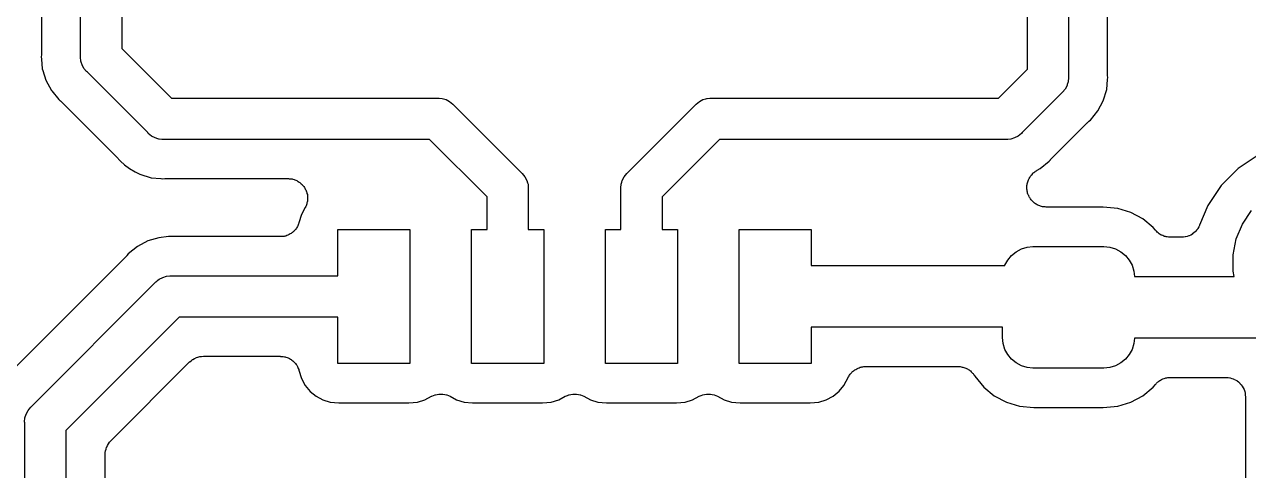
# Model space of a CAD drawing. Extents: x 100.2 to 129.8, y -164.8 to -95.2.
# Drawn here: x 106.33 to 112.27, y -118.91 to -116.74 of the extents above; entities that cross this region are included whole.
import ezdxf

# ---------------------------------------------------------------- set-up
doc = ezdxf.new("R2010")
doc.units = 0
doc.layers.add('BLACK', color=7, linetype='CONTINUOUS')

msp = doc.modelspace()

# ---------------------------------------------------------------- linework, layer by layer
at = {"layer": 'BLACK', "linetype": 'CONTINUOUS'}
for p, q in [((111.4, -115.605), (111.4, -116.995)), ((111.2, -116.959), (111.2, -115.641)), ((111.59, -116.981), (111.59, -115.619)), ((106.41, -115.719), (106.41, -116.881)), ((106.6, -116.895), (106.6, -115.705)), ((106.8, -115.741), (106.8, -116.859)), ((106.41, -116.89), (106.409, -116.9)), ((106.409, -116.9), (106.41, -116.91)), ((106.41, -116.881), (106.41, -116.882)), ((106.41, -116.882), (106.41, -116.886)), ((106.41, -116.886), (106.41, -116.89)), ((106.41, -116.91), (106.41, -116.91)), ((106.41, -116.91), (106.414, -116.957)), ((106.6, -116.9), (106.6, -116.895)), ((106.6, -116.905), (106.6, -116.9)), ((106.601, -116.916), (106.6, -116.905)), ((106.6, -116.905), (106.6, -116.905)), ((106.601, -116.92), (106.601, -116.916)), ((106.8, -116.859), (107.041, -117.1)), ((106.414, -116.957), (106.417, -116.966)), ((106.417, -116.966), (106.417, -116.966)), ((106.417, -116.966), (106.431, -117.012)), ((106.603, -116.925), (106.601, -116.92)), ((106.607, -116.938), (106.603, -116.925)), ((106.616, -116.956), (106.607, -116.938)), ((106.629, -116.971), (106.616, -116.956)), ((106.633, -116.974), (106.629, -116.971)), ((106.926, -117.267), (106.633, -116.974)), ((111.059, -117.1), (111.2, -116.959)), ((106.431, -117.012), (106.458, -117.062)), ((111.394, -117.034), (111.393, -117.038)), ((111.399, -117.02), (111.394, -117.034)), ((111.4, -117.005), (111.399, -117.016)), ((111.399, -117.016), (111.399, -117.02)), ((111.4, -116.995), (111.4, -117)), ((111.4, -117), (111.4, -117.005)), ((111.4, -117.005), (111.4, -117.005)), ((111.586, -117.057), (111.59, -117.01)), ((111.59, -116.985), (111.59, -116.981)), ((111.59, -116.989), (111.59, -116.985)), ((111.59, -116.99), (111.59, -116.989)), ((111.591, -117), (111.59, -116.99)), ((111.59, -117.009), (111.591, -117)), ((111.59, -117.01), (111.59, -117.009)), ((106.458, -117.062), (106.46, -117.064)), ((106.46, -117.064), (106.46, -117.064)), ((106.46, -117.064), (106.494, -117.106)), ((111.367, -117.074), (111.174, -117.267)), ((111.371, -117.071), (111.367, -117.074)), ((111.384, -117.056), (111.371, -117.071)), ((111.393, -117.038), (111.384, -117.056)), ((111.569, -117.112), (111.586, -117.057)), ((106.494, -117.106), (106.501, -117.112)), ((106.501, -117.112), (106.502, -117.113)), ((106.502, -117.113), (106.505, -117.116)), ((106.505, -117.116), (106.508, -117.118)), ((106.508, -117.118), (106.782, -117.392)), ((107.041, -117.1), (108.333, -117.1)), ((108.333, -117.1), (108.337, -117.1)), ((108.337, -117.1), (108.342, -117.1)), ((108.342, -117.1), (108.342, -117.1)), ((108.342, -117.1), (108.357, -117.101)), ((108.357, -117.101), (108.376, -117.107)), ((108.376, -117.107), (108.393, -117.116)), ((108.393, -117.116), (108.409, -117.129)), ((108.409, -117.129), (108.412, -117.133)), ((108.412, -117.133), (108.742, -117.463)), ((109.258, -117.463), (109.588, -117.133)), ((109.588, -117.133), (109.591, -117.129)), ((109.591, -117.129), (109.607, -117.116)), ((109.607, -117.116), (109.624, -117.107)), ((109.624, -117.107), (109.638, -117.103)), ((109.638, -117.103), (109.643, -117.101)), ((109.643, -117.101), (109.645, -117.101)), ((109.645, -117.101), (109.658, -117.1)), ((109.658, -117.1), (109.658, -117.1)), ((109.658, -117.1), (109.662, -117.1)), ((109.662, -117.1), (109.667, -117.1)), ((109.667, -117.1), (111.059, -117.1)), ((111.542, -117.162), (111.569, -117.112)), ((111.493, -117.218), (111.496, -117.215)), ((111.496, -117.215), (111.499, -117.212)), ((111.499, -117.212), (111.506, -117.206)), ((111.506, -117.206), (111.542, -117.162)), ((106.929, -117.271), (106.926, -117.267)), ((106.944, -117.284), (106.929, -117.271)), ((111.171, -117.271), (111.156, -117.284)), ((111.174, -117.267), (111.171, -117.271)), ((111.318, -117.392), (111.492, -117.218)), ((111.492, -117.218), (111.493, -117.218)), ((106.962, -117.293), (106.944, -117.284)), ((106.975, -117.297), (106.962, -117.293)), ((106.98, -117.299), (106.975, -117.297)), ((106.982, -117.299), (106.98, -117.299)), ((106.995, -117.3), (106.982, -117.299)), ((107, -117.3), (106.995, -117.3)), ((106.995, -117.3), (106.995, -117.3)), ((107.005, -117.3), (107, -117.3)), ((108.296, -117.3), (107.005, -117.3)), ((108.575, -117.579), (108.296, -117.3)), ((109.704, -117.3), (109.425, -117.579)), ((111.095, -117.3), (109.704, -117.3)), ((111.1, -117.3), (111.095, -117.3)), ((111.105, -117.3), (111.1, -117.3)), ((111.12, -117.299), (111.105, -117.3)), ((111.105, -117.3), (111.105, -117.3)), ((111.138, -117.293), (111.12, -117.299)), ((111.156, -117.284), (111.138, -117.293)), ((106.782, -117.392), (106.782, -117.393)), ((106.782, -117.393), (106.785, -117.396)), ((111.316, -117.395), (111.318, -117.392)), ((112.321, -117.377), (112.224, -117.442)), ((106.785, -117.396), (106.788, -117.399)), ((106.788, -117.399), (106.794, -117.406)), ((106.794, -117.406), (106.814, -117.423)), ((106.814, -117.423), (106.814, -117.423)), ((106.814, -117.423), (106.838, -117.442)), ((106.838, -117.442), (106.866, -117.457)), ((111.24, -117.454), (111.244, -117.452)), ((111.244, -117.452), (111.248, -117.45)), ((111.248, -117.45), (111.262, -117.442)), ((111.262, -117.442), (111.306, -117.406)), ((111.306, -117.406), (111.312, -117.399)), ((111.312, -117.399), (111.313, -117.398)), ((111.313, -117.398), (111.316, -117.395)), ((112.224, -117.442), (112.142, -117.524)), ((106.866, -117.457), (106.866, -117.457)), ((106.866, -117.457), (106.888, -117.469)), ((106.888, -117.469), (106.943, -117.486)), ((106.943, -117.486), (106.99, -117.49)), ((106.99, -117.49), (106.991, -117.49)), ((106.991, -117.49), (107, -117.491)), ((107, -117.491), (107.01, -117.49)), ((107.01, -117.49), (107.011, -117.49)), ((107.011, -117.49), (107.015, -117.49)), ((107.015, -117.49), (107.019, -117.49)), ((107.019, -117.49), (107.608, -117.49)), ((107.608, -117.49), (107.61, -117.49)), ((107.61, -117.49), (107.614, -117.491)), ((107.614, -117.491), (107.618, -117.491)), ((107.618, -117.491), (107.623, -117.492)), ((107.623, -117.492), (107.628, -117.492)), ((107.628, -117.492), (107.632, -117.493)), ((107.632, -117.493), (107.637, -117.494)), ((107.637, -117.494), (107.641, -117.496)), ((107.641, -117.496), (107.646, -117.498)), ((107.646, -117.498), (107.65, -117.5)), ((107.65, -117.5), (107.654, -117.502)), ((107.654, -117.502), (107.658, -117.504)), ((107.658, -117.504), (107.662, -117.507)), ((107.662, -117.507), (107.665, -117.509)), ((107.665, -117.509), (107.669, -117.512)), ((107.669, -117.512), (107.672, -117.515)), ((108.742, -117.463), (108.746, -117.466)), ((108.746, -117.466), (108.759, -117.482)), ((108.759, -117.482), (108.768, -117.499)), ((108.768, -117.499), (108.771, -117.511)), ((108.771, -117.511), (108.774, -117.518)), ((109.226, -117.518), (109.23, -117.507)), ((109.23, -117.507), (109.232, -117.499)), ((109.232, -117.499), (109.241, -117.482)), ((109.241, -117.482), (109.254, -117.466)), ((109.254, -117.466), (109.258, -117.463)), ((111.199, -117.515), (111.201, -117.51)), ((111.201, -117.51), (111.202, -117.506)), ((111.202, -117.506), (111.204, -117.501)), ((111.204, -117.501), (111.205, -117.497)), ((111.205, -117.497), (111.207, -117.493)), ((111.207, -117.493), (111.209, -117.489)), ((111.209, -117.489), (111.212, -117.485)), ((111.212, -117.485), (111.214, -117.48)), ((111.214, -117.48), (111.217, -117.477)), ((111.217, -117.477), (111.219, -117.473)), ((111.219, -117.473), (111.223, -117.47)), ((111.223, -117.47), (111.226, -117.466)), ((111.226, -117.466), (111.229, -117.463)), ((111.229, -117.463), (111.232, -117.46)), ((111.232, -117.46), (111.236, -117.457)), ((111.236, -117.457), (111.24, -117.454)), ((107.672, -117.515), (107.676, -117.519)), ((107.676, -117.519), (107.679, -117.522)), ((107.679, -117.522), (107.682, -117.525)), ((107.682, -117.525), (107.685, -117.529)), ((107.685, -117.529), (107.688, -117.533)), ((107.688, -117.533), (107.69, -117.537)), ((107.69, -117.537), (107.692, -117.541)), ((107.692, -117.541), (107.694, -117.545)), ((107.694, -117.545), (107.696, -117.549)), ((107.696, -117.549), (107.698, -117.554)), ((107.698, -117.554), (107.699, -117.558)), ((107.699, -117.558), (107.7, -117.563)), ((107.7, -117.563), (107.702, -117.567)), ((107.702, -117.567), (107.702, -117.572)), ((107.702, -117.572), (107.703, -117.576)), ((108.774, -117.518), (108.774, -117.518)), ((108.774, -117.518), (108.775, -117.533)), ((108.775, -117.533), (108.775, -117.533)), ((108.775, -117.533), (108.775, -117.537)), ((108.775, -117.537), (108.775, -117.542)), ((108.775, -117.542), (108.775, -117.737)), ((109.225, -117.533), (109.226, -117.519)), ((109.225, -117.537), (109.225, -117.533)), ((109.225, -117.533), (109.225, -117.533)), ((109.225, -117.542), (109.225, -117.537)), ((109.225, -117.737), (109.225, -117.542)), ((109.226, -117.519), (109.226, -117.518)), ((111.198, -117.524), (111.199, -117.519)), ((111.198, -117.528), (111.198, -117.524)), ((111.198, -117.533), (111.198, -117.528)), ((111.198, -117.538), (111.198, -117.533)), ((111.198, -117.542), (111.198, -117.538)), ((111.199, -117.547), (111.198, -117.542)), ((111.199, -117.519), (111.199, -117.515)), ((111.199, -117.551), (111.199, -117.547)), ((111.201, -117.556), (111.199, -117.551)), ((111.201, -117.561), (111.201, -117.556)), ((111.203, -117.565), (111.201, -117.561)), ((111.204, -117.569), (111.203, -117.565)), ((111.207, -117.573), (111.204, -117.569)), ((112.142, -117.524), (112.077, -117.621)), ((107.692, -117.63), (107.674, -117.664)), ((107.694, -117.626), (107.692, -117.63)), ((107.696, -117.622), (107.694, -117.626)), ((107.697, -117.617), (107.696, -117.622)), ((107.699, -117.613), (107.697, -117.617)), ((107.7, -117.608), (107.699, -117.613)), ((107.701, -117.604), (107.7, -117.608)), ((107.702, -117.599), (107.701, -117.604)), ((107.703, -117.594), (107.702, -117.599)), ((107.703, -117.576), (107.703, -117.581)), ((107.703, -117.581), (107.703, -117.586)), ((107.703, -117.586), (107.703, -117.59)), ((107.703, -117.59), (107.703, -117.594)), ((108.575, -117.737), (108.575, -117.579)), ((109.425, -117.579), (109.425, -117.737)), ((111.208, -117.578), (111.207, -117.573)), ((111.211, -117.582), (111.208, -117.578)), ((111.213, -117.586), (111.211, -117.582)), ((111.216, -117.589), (111.213, -117.586)), ((111.219, -117.593), (111.216, -117.589)), ((111.222, -117.597), (111.219, -117.593)), ((111.225, -117.6), (111.222, -117.597)), ((111.228, -117.603), (111.225, -117.6)), ((111.232, -117.607), (111.228, -117.603)), ((111.235, -117.609), (111.232, -117.607)), ((111.239, -117.612), (111.235, -117.609)), ((111.243, -117.614), (111.239, -117.612)), ((111.247, -117.617), (111.243, -117.614)), ((111.251, -117.619), (111.247, -117.617)), ((111.255, -117.621), (111.251, -117.619)), ((111.26, -117.622), (111.255, -117.621)), ((111.264, -117.624), (111.26, -117.622)), ((111.268, -117.625), (111.264, -117.624)), ((111.273, -117.627), (111.268, -117.625)), ((111.278, -117.627), (111.273, -117.627)), ((111.282, -117.628), (111.278, -117.627)), ((111.287, -117.628), (111.282, -117.628)), ((111.291, -117.629), (111.287, -117.628)), ((111.293, -117.629), (111.291, -117.629)), ((111.568, -117.629), (111.293, -117.629)), ((111.639, -117.636), (111.568, -117.629)), ((112.077, -117.621), (112.037, -117.716)), ((107.674, -117.664), (107.661, -117.705)), ((111.702, -117.655), (111.639, -117.636)), ((111.761, -117.686), (111.702, -117.655)), ((111.812, -117.728), (111.761, -117.686)), ((112.246, -117.711), (112.289, -117.645)), ((107.633, -117.748), (107.63, -117.752)), ((107.637, -117.745), (107.633, -117.748)), ((107.64, -117.742), (107.637, -117.745)), ((107.643, -117.739), (107.64, -117.742)), ((107.646, -117.735), (107.643, -117.739)), ((107.649, -117.731), (107.646, -117.735)), ((107.651, -117.727), (107.649, -117.731)), ((107.654, -117.723), (107.651, -117.727)), ((107.656, -117.719), (107.654, -117.723)), ((107.658, -117.714), (107.656, -117.719)), ((107.659, -117.71), (107.658, -117.714)), ((107.661, -117.706), (107.659, -117.71)), ((107.661, -117.705), (107.661, -117.706)), ((107.85, -117.962), (107.85, -117.737)), ((107.85, -117.737), (108.2, -117.737)), ((108.2, -117.737), (108.2, -118.387)), ((108.5, -118.387), (108.5, -117.737)), ((108.5, -117.737), (108.575, -117.737)), ((108.775, -117.737), (108.85, -117.737)), ((108.85, -117.737), (108.85, -118.387)), ((109.15, -118.387), (109.15, -117.737)), ((109.15, -117.737), (109.225, -117.737)), ((109.425, -117.737), (109.5, -117.737)), ((109.5, -117.737), (109.5, -118.387)), ((109.8, -118.387), (109.8, -117.737)), ((109.8, -117.737), (110.15, -117.737)), ((110.15, -117.737), (110.15, -117.912)), ((111.822, -117.74), (111.812, -117.728)), ((111.825, -117.743), (111.822, -117.74)), ((111.827, -117.746), (111.825, -117.743)), ((111.831, -117.75), (111.827, -117.746)), ((111.835, -117.753), (111.831, -117.75)), ((112.016, -117.748), (112.009, -117.754)), ((112.017, -117.747), (112.016, -117.748)), ((112.016, -117.748), (112.016, -117.748)), ((112.022, -117.741), (112.017, -117.747)), ((112.028, -117.734), (112.022, -117.741)), ((112.033, -117.725), (112.028, -117.733)), ((112.028, -117.733), (112.028, -117.733)), ((112.028, -117.733), (112.028, -117.734)), ((112.037, -117.718), (112.033, -117.725)), ((112.037, -117.716), (112.037, -117.717)), ((112.037, -117.717), (112.037, -117.717)), ((112.037, -117.717), (112.037, -117.717)), ((112.037, -117.717), (112.037, -117.718)), ((112.215, -117.783), (112.246, -117.711)), ((106.926, -117.793), (106.876, -117.82)), ((106.981, -117.777), (106.926, -117.793)), ((107.028, -117.772), (106.981, -117.777)), ((107.038, -117.771), (107.028, -117.772)), ((107.028, -117.772), (107.028, -117.772)), ((107.047, -117.772), (107.038, -117.771)), ((107.051, -117.772), (107.047, -117.772)), ((107.055, -117.772), (107.051, -117.772)), ((107.056, -117.772), (107.055, -117.772)), ((107.57, -117.772), (107.056, -117.772)), ((107.575, -117.772), (107.57, -117.772)), ((107.579, -117.772), (107.575, -117.772)), ((107.584, -117.771), (107.579, -117.772)), ((107.589, -117.771), (107.584, -117.771)), ((107.593, -117.769), (107.589, -117.771)), ((107.597, -117.769), (107.593, -117.769)), ((107.602, -117.767), (107.597, -117.769)), ((107.607, -117.765), (107.602, -117.767)), ((107.61, -117.763), (107.607, -117.765)), ((107.614, -117.762), (107.61, -117.763)), ((107.619, -117.759), (107.614, -117.762)), ((107.623, -117.757), (107.619, -117.759)), ((107.626, -117.754), (107.623, -117.757)), ((107.63, -117.752), (107.626, -117.754)), ((111.838, -117.756), (111.835, -117.753)), ((111.841, -117.758), (111.838, -117.756)), ((111.846, -117.761), (111.841, -117.758)), ((111.85, -117.764), (111.846, -117.761)), ((111.854, -117.765), (111.85, -117.764)), ((111.858, -117.767), (111.854, -117.765)), ((111.863, -117.769), (111.858, -117.767)), ((111.867, -117.771), (111.863, -117.769)), ((111.871, -117.772), (111.867, -117.771)), ((111.875, -117.773), (111.871, -117.772)), ((111.88, -117.773), (111.875, -117.773)), ((111.885, -117.775), (111.88, -117.773)), ((111.89, -117.775), (111.885, -117.775)), ((111.894, -117.775), (111.89, -117.775)), ((111.895, -117.775), (111.894, -117.775)), ((111.95, -117.775), (111.895, -117.775)), ((111.958, -117.774), (111.95, -117.775)), ((111.967, -117.773), (111.958, -117.774)), ((111.968, -117.773), (111.967, -117.773)), ((111.977, -117.771), (111.968, -117.773)), ((111.968, -117.773), (111.968, -117.773)), ((111.985, -117.768), (111.977, -117.771)), ((111.986, -117.768), (111.985, -117.768)), ((111.985, -117.768), (111.985, -117.768)), ((111.994, -117.764), (111.986, -117.768)), ((112.002, -117.76), (111.994, -117.764)), ((112.009, -117.754), (112.002, -117.759)), ((112.002, -117.759), (112.002, -117.759)), ((112.002, -117.759), (112.002, -117.76)), ((112.2, -117.861), (112.215, -117.783)), ((106.822, -117.868), (106.819, -117.871)), ((106.824, -117.865), (106.822, -117.868)), ((106.825, -117.864), (106.824, -117.865)), ((106.831, -117.856), (106.825, -117.864)), ((106.876, -117.82), (106.831, -117.856)), ((111.105, -117.886), (111.123, -117.863)), ((111.123, -117.863), (111.146, -117.845)), ((111.146, -117.845), (111.171, -117.831)), ((111.171, -117.831), (111.199, -117.823)), ((111.199, -117.823), (111.227, -117.82)), ((111.227, -117.82), (111.572, -117.82)), ((111.572, -117.82), (111.601, -117.823)), ((111.601, -117.823), (111.629, -117.831)), ((111.629, -117.831), (111.654, -117.845)), ((111.654, -117.845), (111.677, -117.863)), ((111.677, -117.863), (111.695, -117.886)), ((112.2, -117.939), (112.2, -117.861)), ((106.819, -117.871), (106.237, -118.453)), ((110.15, -117.912), (111.091, -117.912)), ((111.091, -117.911), (111.105, -117.886)), ((111.091, -117.912), (111.091, -117.911)), ((111.695, -117.886), (111.709, -117.911)), ((111.709, -117.911), (111.717, -117.939)), ((106.966, -117.991), (106.97, -117.988)), ((106.97, -117.988), (106.975, -117.984)), ((106.97, -117.988), (106.97, -117.988)), ((106.975, -117.984), (106.982, -117.979)), ((106.982, -117.979), (106.999, -117.97)), ((106.999, -117.97), (107.018, -117.964)), ((107.018, -117.964), (107.033, -117.962)), ((107.033, -117.962), (107.033, -117.962)), ((107.033, -117.962), (107.037, -117.962)), ((107.037, -117.962), (107.042, -117.962)), ((107.042, -117.962), (107.85, -117.962)), ((111.717, -117.939), (111.72, -117.965)), ((111.72, -117.965), (112.205, -117.965)), ((112.205, -117.965), (112.2, -117.939)), ((106.362, -118.597), (106.963, -117.995)), ((106.963, -117.995), (106.966, -117.991)), ((107.079, -118.162), (106.529, -118.713)), ((107.85, -118.162), (107.079, -118.162)), ((107.85, -118.387), (107.85, -118.162)), ((111.08, -118.212), (110.15, -118.212)), ((110.15, -118.212), (110.15, -118.387)), ((111.08, -118.262), (111.08, -118.212)), ((111.083, -118.291), (111.08, -118.262)), ((111.72, -118.265), (111.717, -118.291)), ((112.378, -118.265), (111.72, -118.265)), ((111.091, -118.319), (111.083, -118.291)), ((111.105, -118.344), (111.091, -118.319)), ((111.123, -118.367), (111.105, -118.344)), ((111.695, -118.344), (111.677, -118.367)), ((111.709, -118.319), (111.695, -118.344)), ((111.717, -118.291), (111.709, -118.319)), ((106.747, -118.763), (107.13, -118.38)), ((107.13, -118.38), (107.131, -118.379)), ((107.13, -118.38), (107.13, -118.38)), ((107.13, -118.38), (107.13, -118.38)), ((107.13, -118.38), (107.13, -118.38)), ((107.131, -118.379), (107.138, -118.374)), ((107.138, -118.374), (107.144, -118.368)), ((107.144, -118.368), (107.145, -118.368)), ((107.145, -118.368), (107.153, -118.364)), ((107.145, -118.368), (107.145, -118.368)), ((107.153, -118.364), (107.161, -118.36)), ((107.161, -118.36), (107.162, -118.359)), ((107.161, -118.36), (107.161, -118.36)), ((107.162, -118.359), (107.17, -118.357)), ((107.17, -118.357), (107.179, -118.354)), ((107.179, -118.354), (107.188, -118.353)), ((107.179, -118.354), (107.179, -118.354)), ((107.179, -118.354), (107.179, -118.354)), ((107.188, -118.353), (107.197, -118.352)), ((107.197, -118.352), (107.57, -118.352)), ((107.57, -118.352), (107.572, -118.353)), ((107.572, -118.353), (107.576, -118.353)), ((107.576, -118.353), (107.58, -118.353)), ((107.58, -118.353), (107.585, -118.354)), ((107.585, -118.354), (107.59, -118.355)), ((107.59, -118.355), (107.594, -118.356)), ((107.594, -118.356), (107.598, -118.357)), ((107.598, -118.357), (107.603, -118.359)), ((107.603, -118.359), (107.608, -118.36)), ((107.608, -118.36), (107.612, -118.362)), ((107.612, -118.362), (107.615, -118.364)), ((107.615, -118.364), (107.62, -118.367)), ((107.62, -118.367), (107.624, -118.369)), ((107.624, -118.369), (107.627, -118.372)), ((107.627, -118.372), (107.631, -118.374)), ((107.631, -118.374), (107.634, -118.378)), ((107.634, -118.378), (107.638, -118.381)), ((107.638, -118.381), (107.641, -118.384)), ((107.641, -118.384), (107.644, -118.387)), ((107.644, -118.387), (107.647, -118.392)), ((107.647, -118.392), (107.65, -118.395)), ((107.65, -118.395), (107.652, -118.399)), ((107.652, -118.399), (107.654, -118.403)), ((107.654, -118.403), (107.656, -118.407)), ((108.2, -118.387), (107.85, -118.387)), ((108.85, -118.387), (108.5, -118.387)), ((109.5, -118.387), (109.15, -118.387)), ((110.15, -118.387), (109.8, -118.387)), ((110.392, -118.406), (110.396, -118.404)), ((110.396, -118.404), (110.401, -118.404)), ((110.401, -118.404), (110.406, -118.403)), ((110.406, -118.403), (110.41, -118.403)), ((110.41, -118.403), (110.414, -118.402)), ((110.414, -118.402), (110.864, -118.402)), ((110.864, -118.402), (110.865, -118.403)), ((110.865, -118.403), (110.869, -118.403)), ((110.869, -118.403), (110.873, -118.403)), ((110.873, -118.403), (110.878, -118.404)), ((110.878, -118.404), (110.883, -118.405)), ((111.146, -118.385), (111.123, -118.367)), ((111.171, -118.399), (111.146, -118.385)), ((111.199, -118.407), (111.171, -118.399)), ((111.629, -118.399), (111.601, -118.407)), ((111.654, -118.385), (111.629, -118.399)), ((111.677, -118.367), (111.654, -118.385)), ((107.656, -118.407), (107.658, -118.412)), ((107.658, -118.412), (107.66, -118.416)), ((107.66, -118.416), (107.661, -118.42)), ((107.661, -118.42), (107.674, -118.461)), ((107.674, -118.461), (107.691, -118.494)), ((110.309, -118.494), (110.331, -118.453)), ((110.331, -118.452), (110.334, -118.448)), ((110.331, -118.453), (110.331, -118.452)), ((110.334, -118.448), (110.336, -118.444)), ((110.336, -118.444), (110.339, -118.44)), ((110.339, -118.44), (110.342, -118.436)), ((110.342, -118.436), (110.345, -118.433)), ((110.345, -118.433), (110.347, -118.43)), ((110.347, -118.43), (110.351, -118.427)), ((110.351, -118.427), (110.355, -118.423)), ((110.355, -118.423), (110.359, -118.421)), ((110.359, -118.421), (110.362, -118.418)), ((110.362, -118.418), (110.366, -118.416)), ((110.366, -118.416), (110.371, -118.413)), ((110.371, -118.413), (110.374, -118.412)), ((110.374, -118.412), (110.378, -118.41)), ((110.378, -118.41), (110.383, -118.408)), ((110.383, -118.408), (110.388, -118.406)), ((110.388, -118.406), (110.392, -118.406)), ((110.883, -118.405), (110.887, -118.406)), ((110.887, -118.406), (110.891, -118.407)), ((110.891, -118.407), (110.896, -118.409)), ((110.896, -118.409), (110.901, -118.41)), ((110.901, -118.41), (110.905, -118.412)), ((110.905, -118.412), (110.909, -118.414)), ((110.909, -118.414), (110.913, -118.417)), ((110.913, -118.417), (110.917, -118.419)), ((110.917, -118.419), (110.92, -118.422)), ((110.92, -118.422), (110.924, -118.424)), ((110.924, -118.424), (110.927, -118.428)), ((110.927, -118.428), (110.931, -118.431)), ((110.931, -118.431), (110.934, -118.434)), ((110.934, -118.434), (110.937, -118.437)), ((110.937, -118.437), (110.94, -118.442)), ((110.94, -118.442), (110.943, -118.445)), ((110.943, -118.445), (110.945, -118.449)), ((110.945, -118.449), (110.988, -118.502)), ((111.227, -118.41), (111.199, -118.407)), ((111.572, -118.41), (111.227, -118.41)), ((111.601, -118.407), (111.572, -118.41)), ((111.851, -118.466), (111.855, -118.464)), ((111.855, -118.464), (111.859, -118.462)), ((111.859, -118.462), (111.864, -118.461)), ((111.864, -118.461), (111.869, -118.459)), ((111.869, -118.459), (111.873, -118.458)), ((111.873, -118.458), (111.877, -118.457)), ((111.877, -118.457), (111.882, -118.456)), ((111.882, -118.456), (111.887, -118.455)), ((111.887, -118.455), (111.891, -118.455)), ((111.891, -118.455), (111.895, -118.455)), ((111.895, -118.455), (112.165, -118.455)), ((112.165, -118.455), (112.166, -118.455)), ((112.166, -118.455), (112.166, -118.455)), ((112.166, -118.455), (112.166, -118.455)), ((112.166, -118.455), (112.166, -118.455)), ((112.166, -118.455), (112.175, -118.456)), ((112.175, -118.456), (112.184, -118.457)), ((112.184, -118.457), (112.184, -118.457)), ((112.184, -118.457), (112.185, -118.457)), ((112.185, -118.457), (112.193, -118.46)), ((112.193, -118.46), (112.202, -118.462)), ((112.202, -118.462), (112.202, -118.463)), ((112.202, -118.463), (112.202, -118.463)), ((112.202, -118.463), (112.21, -118.467)), ((107.691, -118.494), (107.715, -118.523)), ((107.715, -118.523), (107.744, -118.546)), ((110.256, -118.546), (110.285, -118.522)), ((110.285, -118.522), (110.309, -118.494)), ((110.988, -118.502), (111.039, -118.544)), ((111.761, -118.544), (111.812, -118.502)), ((111.812, -118.502), (111.822, -118.49)), ((111.822, -118.49), (111.823, -118.489)), ((111.823, -118.489), (111.826, -118.486)), ((111.826, -118.486), (111.828, -118.483)), ((111.828, -118.483), (111.832, -118.479)), ((111.832, -118.479), (111.836, -118.476)), ((111.836, -118.476), (111.839, -118.474)), ((111.839, -118.474), (111.843, -118.471)), ((111.843, -118.471), (111.847, -118.468)), ((111.847, -118.468), (111.851, -118.466)), ((112.21, -118.467), (112.218, -118.471)), ((112.218, -118.471), (112.218, -118.471)), ((112.218, -118.471), (112.219, -118.472)), ((112.219, -118.472), (112.226, -118.477)), ((112.226, -118.477), (112.232, -118.483)), ((112.232, -118.483), (112.233, -118.483)), ((112.233, -118.483), (112.233, -118.484)), ((112.233, -118.484), (112.239, -118.491)), ((112.239, -118.491), (112.244, -118.497)), ((112.244, -118.497), (112.244, -118.498)), ((112.244, -118.498), (112.244, -118.498)), ((112.244, -118.498), (112.249, -118.506)), ((112.249, -118.506), (112.253, -118.514)), ((112.253, -118.514), (112.253, -118.514)), ((112.253, -118.514), (112.253, -118.514)), ((112.253, -118.514), (112.256, -118.523)), ((112.256, -118.523), (112.258, -118.532)), ((107.744, -118.546), (107.777, -118.564)), ((107.777, -118.564), (107.813, -118.575)), ((107.813, -118.575), (107.855, -118.579)), ((107.855, -118.579), (108.195, -118.579)), ((108.195, -118.579), (108.237, -118.575)), ((108.237, -118.575), (108.273, -118.564)), ((108.273, -118.564), (108.305, -118.547)), ((108.305, -118.547), (108.306, -118.547)), ((108.306, -118.546), (108.315, -118.543)), ((108.306, -118.547), (108.306, -118.546)), ((108.306, -118.546), (108.306, -118.546)), ((108.306, -118.547), (108.306, -118.547)), ((108.315, -118.543), (108.323, -118.539)), ((108.323, -118.539), (108.323, -118.539)), ((108.323, -118.539), (108.324, -118.539)), ((108.324, -118.539), (108.332, -118.538)), ((108.332, -118.538), (108.341, -118.536)), ((108.341, -118.536), (108.341, -118.536)), ((108.341, -118.536), (108.342, -118.536)), ((108.342, -118.536), (108.351, -118.536)), ((108.351, -118.536), (108.359, -118.536)), ((108.359, -118.536), (108.36, -118.536)), ((108.36, -118.536), (108.36, -118.536)), ((108.36, -118.536), (108.369, -118.538)), ((108.369, -118.538), (108.378, -118.54)), ((108.378, -118.54), (108.378, -118.54)), ((108.378, -118.54), (108.379, -118.54)), ((108.379, -118.54), (108.387, -118.543)), ((108.387, -118.543), (108.395, -118.547)), ((108.395, -118.547), (108.427, -118.564)), ((108.427, -118.564), (108.463, -118.575)), ((108.463, -118.575), (108.505, -118.579)), ((108.505, -118.579), (108.845, -118.579)), ((108.845, -118.579), (108.887, -118.575)), ((108.887, -118.575), (108.923, -118.564)), ((108.923, -118.564), (108.955, -118.547)), ((108.955, -118.547), (108.956, -118.547)), ((108.956, -118.546), (108.965, -118.543)), ((108.956, -118.547), (108.956, -118.546)), ((108.956, -118.546), (108.956, -118.546)), ((108.956, -118.547), (108.956, -118.547)), ((108.965, -118.543), (108.973, -118.539)), ((108.973, -118.539), (108.973, -118.539)), ((108.973, -118.539), (108.974, -118.539)), ((108.974, -118.539), (108.982, -118.538)), ((108.982, -118.538), (108.991, -118.536)), ((108.991, -118.536), (108.991, -118.536)), ((108.991, -118.536), (108.992, -118.536)), ((108.992, -118.536), (109.001, -118.536)), ((109.001, -118.536), (109.009, -118.536)), ((109.009, -118.536), (109.01, -118.536)), ((109.01, -118.536), (109.01, -118.536)), ((109.01, -118.536), (109.019, -118.538)), ((109.019, -118.538), (109.028, -118.54)), ((109.028, -118.54), (109.028, -118.54)), ((109.028, -118.54), (109.029, -118.54)), ((109.029, -118.54), (109.037, -118.543)), ((109.037, -118.543), (109.045, -118.547)), ((109.045, -118.547), (109.077, -118.564)), ((109.077, -118.564), (109.113, -118.575)), ((109.113, -118.575), (109.155, -118.579)), ((109.155, -118.579), (109.495, -118.579)), ((109.495, -118.579), (109.537, -118.575)), ((109.537, -118.575), (109.573, -118.564)), ((109.573, -118.564), (109.605, -118.547)), ((109.605, -118.547), (109.606, -118.547)), ((109.606, -118.546), (109.615, -118.543)), ((109.606, -118.547), (109.606, -118.546)), ((109.606, -118.546), (109.606, -118.546)), ((109.606, -118.547), (109.606, -118.547)), ((109.615, -118.543), (109.623, -118.539)), ((109.623, -118.539), (109.623, -118.539)), ((109.623, -118.539), (109.624, -118.539)), ((109.624, -118.539), (109.632, -118.538)), ((109.632, -118.538), (109.641, -118.536)), ((109.641, -118.536), (109.641, -118.536)), ((109.641, -118.536), (109.642, -118.536)), ((109.642, -118.536), (109.651, -118.536)), ((109.651, -118.536), (109.659, -118.536)), ((109.659, -118.536), (109.66, -118.536)), ((109.66, -118.536), (109.66, -118.536)), ((109.66, -118.536), (109.669, -118.538)), ((109.669, -118.538), (109.678, -118.54)), ((109.678, -118.54), (109.678, -118.54)), ((109.678, -118.54), (109.679, -118.54)), ((109.679, -118.54), (109.687, -118.543)), ((109.687, -118.543), (109.695, -118.547)), ((109.695, -118.547), (109.727, -118.564)), ((109.727, -118.564), (109.763, -118.575)), ((109.763, -118.575), (109.805, -118.579)), ((109.805, -118.579), (110.145, -118.579)), ((110.145, -118.579), (110.187, -118.575)), ((110.187, -118.575), (110.223, -118.564)), ((110.223, -118.564), (110.256, -118.546)), ((111.039, -118.544), (111.098, -118.575)), ((111.098, -118.575), (111.161, -118.594)), ((111.639, -118.594), (111.702, -118.575)), ((111.702, -118.575), (111.761, -118.544)), ((112.258, -118.532), (112.258, -118.532)), ((112.258, -118.532), (112.258, -118.532)), ((112.258, -118.532), (112.259, -118.541)), ((112.259, -118.541), (112.26, -118.55)), ((112.26, -118.55), (112.26, -122.82)), ((106.33, -118.652), (106.336, -118.633)), ((106.336, -118.633), (106.345, -118.615)), ((106.345, -118.615), (106.351, -118.609)), ((106.351, -118.609), (106.358, -118.6)), ((106.358, -118.6), (106.362, -118.597)), ((111.161, -118.594), (111.232, -118.601)), ((111.232, -118.601), (111.568, -118.601)), ((111.568, -118.601), (111.639, -118.594)), ((106.328, -118.671), (106.33, -118.652)), ((106.329, -118.676), (106.328, -118.671)), ((106.329, -123.412), (106.329, -118.676)), ((106.529, -118.713), (106.529, -123.412)), ((106.719, -118.829), (106.72, -118.82)), ((106.72, -118.82), (106.721, -118.812)), ((106.721, -118.811), (106.724, -118.803)), ((106.721, -118.812), (106.721, -118.811)), ((106.721, -118.811), (106.721, -118.811)), ((106.724, -118.803), (106.726, -118.794)), ((106.726, -118.794), (106.727, -118.793)), ((106.726, -118.794), (106.726, -118.794)), ((106.727, -118.793), (106.731, -118.785)), ((106.731, -118.785), (106.735, -118.778)), ((106.735, -118.777), (106.741, -118.77)), ((106.735, -118.778), (106.735, -118.777)), ((106.735, -118.777), (106.735, -118.777)), ((106.741, -118.77), (106.747, -118.763)), ((106.719, -118.83), (106.719, -118.829)), ((106.719, -118.831), (106.719, -118.83)), ((106.719, -118.83), (106.719, -118.83)), ((106.719, -118.83), (106.719, -118.83)), ((106.719, -123.233), (106.719, -118.831))]:
    msp.add_line(p, q, dxfattribs=at)

doc.saveas('drawing.dxf')
